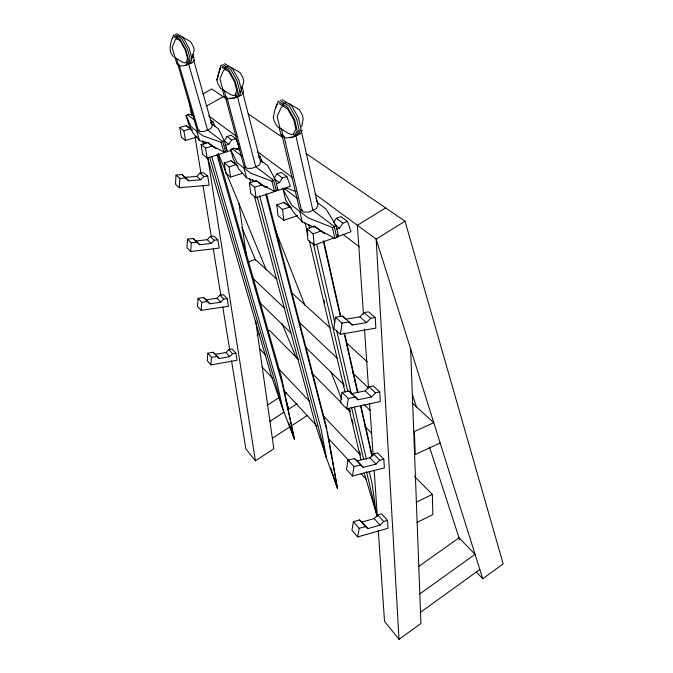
<?xml version="1.0" encoding="UTF-8"?>
<svg xmlns="http://www.w3.org/2000/svg" width="673" height="673" viewBox="0 0 673 673"><rect width="100%" height="100%" fill="white"/><g stroke="black" fill="none" stroke-linecap="round" stroke-linejoin="round"><path stroke-width="1.01" d="M176.023 175.039L175.51 184.259L179.355 187.759L209.152 185.151L207.721 176.175L203.717 172.793L199.915 173.096L196.76 176.393L184.865 177.378L182.047 174.551L176.023 175.039L179.884 178.48L185.941 177.975L188.768 180.818L200.722 179.809L203.902 176.486L207.721 176.175M179.355 187.759L179.884 178.48M187.473 239.125L186.926 247.706L190.695 251.509L219.171 248.093L217.85 239.807L213.93 236.122L210.296 236.534L207.259 239.697L195.893 241.01L193.227 238.469L187.473 239.125L191.258 242.877L190.695 251.509M198.047 298.332L197.475 306.341L201.168 310.379L228.425 306.291L227.205 298.619L223.377 294.69L219.894 295.186L216.975 298.232L206.089 299.813L203.549 297.542L198.047 298.332L201.757 302.337L201.168 310.379M207.839 353.182L207.259 360.678L210.876 364.917L237.014 360.265L235.878 353.14L232.135 349.001L228.795 349.581L225.977 352.509L215.545 354.318L213.122 352.273L207.839 353.182L211.482 357.397L210.876 364.917M241.296 89.871L241.489 88.028M191.494 60.242L192.562 54.479M375.223 317.521L370.68 318.287L366.549 322.586L352.299 325.017L342.692 316.091L335.482 317.277L333.875 328.416L340.361 334.313L375.862 328.13L375.223 317.521L368.493 311.843L363.975 312.592L359.887 316.848L345.712 319.212M340.361 334.313L342.019 323.107L335.482 317.277M342.069 392.351L340.504 402.496L346.713 408.755L380.321 401.529L379.74 391.964L373.313 385.923L369.031 386.807L365.145 390.853L351.735 393.629L348.883 390.946L342.069 392.351L348.328 398.551L346.713 408.755M172.877 37.974L173.365 35.004L179.884 39.127L185.672 49.491L188.415 59.073L187.262 64.759L186.556 62.311L187.447 57.844L185.125 49.735L180.086 40.717L174.181 36.965M348.008 460.147L346.494 469.443L352.45 475.971L384.359 467.92L383.829 459.255L377.671 452.937L373.608 453.922L369.906 457.775L357.17 460.887L354.478 458.574L348.008 460.147L354.015 466.625L352.45 475.971M353.409 521.676L351.929 530.231L357.657 536.945L388.027 528.263L387.547 520.364L381.641 513.852L377.763 514.929L374.23 518.597L362.108 521.979L359.559 519.968L353.409 521.676L359.18 528.355L357.657 536.945M301.672 126.549L303.22 118.902L302.396 115.133L299.216 109.548L289.112 103.667M242.103 87.953L243.811 81.181L242.919 77.673L240.068 72.608L230.772 67.199M241.119 90.569L240.606 92.521M172.524 37.646C170.134 43.93 168.284 51.047 173.331 56.608M192.175 57.836L194.219 49.693L193.302 46.412L190.711 41.785L182.114 36.779M216.899 79.969L220.138 68.032L216.899 79.969L217.842 83.444L220.651 88.457L224.319 90.746L226.12 97.442L226.826 97.139L245.569 167.114M219.415 71.237L221.064 65.155L228.812 70.059L235.197 81.408L237.855 91.646L235.987 97.442L235.306 94.834L236.753 90.275L234.498 81.61L228.946 71.733L221.922 67.275M237.754 96.668L239.638 90.863L236.997 80.634L230.612 69.285L222.847 64.398M239.512 95.903L241.43 90.089L238.797 79.851L232.412 68.52L224.622 63.641M275.619 107.461L278.193 101.27L287.573 107.2L294.681 119.744L297.163 130.722L294.303 136.56L293.664 133.767L295.893 129.174L293.781 119.887L287.59 108.967L279.102 103.575M277.175 104.433L274.937 109.8L273.255 117.304L274.147 121.022L277.268 126.558L281.474 129.191L283.173 136.358L283.93 136.013L301.546 210.54M298.114 134.819L301.024 128.964L298.568 117.994L291.459 105.459L282.037 99.57M302.143 130.293L300.301 133.818L292.107 137.561L285.436 137.906L280.919 134.819L279.211 127.677L288.49 133.473L291.754 134.634L293.664 133.767M193.942 115.722L189.105 114.099L186.068 115.419L191.082 126.726L202.657 135.744L221.139 142.272L224.345 140.842L226.978 136.51L231.108 135.223L235.777 138.68L239.411 147.883L235.5 149.12M224.875 145.553L228.862 144.308L231.621 139.976L235.777 138.68M274.458 177.756L276.956 173.895L281.356 172.439L286.858 176.511L290.425 186.228L256.043 197.803L250.777 193.521L249.363 183.006L256.32 180.709L265.583 187.271L267.551 186.614M276.435 183.645L279.396 182.661L282.433 177.983L286.858 176.511M333.522 222.477L336.307 218.288L341.009 216.613L347.588 221.493L350.995 231.748L336.483 237.014M336.525 229.325L339.478 228.256L342.86 223.192L347.588 221.493M193.227 238.469L199.721 244.753L211.137 243.416L214.199 240.227L217.85 239.807M203.549 297.542L209.841 303.809L220.769 302.194L223.705 299.132L227.205 298.619M213.122 352.273L219.213 358.516L229.695 356.673L232.53 353.72L235.878 353.14M348.883 390.946L358.036 399.804L371.521 396.952L375.441 392.864L379.74 391.964M354.478 458.574L363.21 467.331L376.014 464.143L379.749 460.265L383.829 459.255M359.559 519.968L365.355 526.614L367.912 528.608L380.094 525.167L383.652 521.466L387.547 520.364M378.276 530.181L384.527 621.33L399.013 639.35L420.936 623.476L410.631 348.934M476.282 571.974L482.734 578.73L503.185 563.915L405.028 221.207L306.097 153.503M420.516 612.279L479.832 569.493M419.826 593.906L475.071 554.316L459.036 537.845L418.244 566.784M231.529 360.821L245.889 448.958L255.429 460.82L273.835 448.74L255.69 321.063M272.355 438.325L307.401 415.426M269.94 421.306L283.939 412.229M288.313 409.386L297.071 403.707M267.938 404.784L279.379 397.406M284.662 394.008L286.42 392.872M405.028 221.207L376.173 239.117L399.013 639.35M385.621 207.923L357.363 225.278L363.47 314.341M206.367 106.157L223.108 96.71M202.792 94.027L211.802 88.971L226.565 99.082M319.549 230.191L334.851 238.326L338.502 236.517L336.197 225.733L326.052 209.084L317.631 202.8M296.137 191.696L286.656 188.129L283.182 189.769L291.712 205.139L307.99 217.825L332.512 227.541L336.197 225.733M417.033 522.383L432.848 514.609L432.344 494.377L414.56 476.476M416.267 502.142L432.344 494.377M302.438 210.111L299.746 211.406L302.253 221.939L314.148 227.314M259.871 183.746L274.491 191.334L277.89 189.736L275.358 179.556L267.602 165.491L260.552 160.233M239.815 150.18L233.876 148.077L230.629 149.541L237.157 162.63L250.785 173.255L271.926 181.155L275.358 179.556M440.134 442.969L415.216 454.511L414.366 431.502L433.774 422.703L412.137 402.908M245.754 167.03L243.895 167.88L246.57 177.823L255.303 181.374M292.915 136.695L298.619 134.095M210.943 145.343L223.831 151.888L227.011 150.458L224.345 140.842L218.372 128.77L210.708 123.058M286.715 102.489L282.845 104.214L283.325 106.25L281.39 107.116L277.15 116.379L280.01 128.408M199.41 130.04L196.81 131.185L199.57 140.59L206.342 143.004M234.734 97.585L237.384 96.424L255.706 166.685M235.306 94.834L233.531 95.608L230.553 94.54L222.452 89.492L224.252 96.172L228.004 98.729L233.952 98.334L241.548 95.019L243.491 91.974L242.019 86.228M228.492 66.063L224.908 67.594L225.413 69.487L223.621 70.253L219.911 78.766L222.931 89.989M186.556 62.311L184.907 63.01L182.173 62.025L174.997 57.567M185.311 65.247L191.881 62.488M179.935 35.686L176.604 37.057L177.117 38.832L175.451 39.514L172.153 47.396L176.839 63.834L180.002 65.988L185.361 65.559L192.444 62.589L194.43 59.931L192.907 54.538M256.977 335.036L259.828 333.926M267.433 330.965L269.335 330.224L298.232 359.323M314.232 226.136L324.697 233.581L314.232 226.136L306.787 228.778L307.914 239.967L314.232 245.09L334.548 237.72M247.647 262.142L255.227 259.416L276.864 279.211M306.787 228.778L313.13 233.842L320.634 231.15M290.879 207.082L283.964 202.396L276.78 204.861L278.058 215.696L283.813 220.374L297.634 215.553M276.78 204.861L282.559 209.471L289.802 206.973L291.401 207.932M249.363 183.006L254.655 187.22L261.654 184.898L265.583 187.271M236.433 164.439L230.957 160.813L224.227 162.967L225.733 173.18L230.578 177.117L242.33 173.289M224.227 162.967L229.089 166.845L235.861 164.666L238.166 166.071M258.541 157.364L260.258 156.817L262.428 162.487M207.612 142.508L215.907 148.363L207.612 142.508L201.092 144.527L202.682 154.445L207.149 158.071L231.588 150.357M201.092 144.527L205.576 148.094L212.13 146.049M191.83 129.51L186.051 125.599L179.733 127.5L181.382 137.141L185.512 140.489L197.248 136.897M179.733 127.5L183.872 130.798L190.232 128.871L192.453 130.242M210.742 122.663L213.156 121.931L214.981 126.415M359.18 528.355L365.355 526.614M354.015 466.625L360.518 465.018M348.328 398.551L355.184 397.112M211.482 357.397L216.782 356.471M342.019 323.107L349.27 321.887M201.757 302.337L207.292 301.529M191.258 242.877L197.046 242.213M229.443 98.266L233.851 97.972M289.979 137.233L291.956 137.132M175.241 57.895L176.57 58.627L178.412 64.902M176.679 33.65L183.233 37.747L189.02 48.103L191.738 57.676L190.552 63.38L190.08 61.748M175.022 34.331L181.559 38.437L187.346 48.793L190.072 58.374L188.6 63.868L207.553 129.982M280.119 100.42L289.516 106.326L296.625 118.869L299.098 129.839L296.213 135.685L295.767 135.391L312.861 210.245L334.355 226.633L336.677 237.426M248.177 113.863L282.753 137.528M208.647 115.857L236.526 136.375M257.65 151.913L292.301 177.411M315.115 194.194L376.173 239.117L482.734 578.73M210.279 119.802L213.156 121.931M258.575 155.564L260.258 156.817M226.978 136.51L231.621 139.976M276.956 173.895L282.433 177.983M336.307 218.288L342.86 223.192M224.252 140.808L228.862 144.308M273.953 178.53L279.396 182.661M334.59 224.555L339.478 228.256M187.59 114.763L194.884 120.324M207.091 129.628L222.746 141.557L225.421 151.173M232.252 148.809L242.246 156.43M255.538 166.559L273.642 180.356L276.199 190.535M284.915 188.953L297.23 198.333M282.837 188.423L284.502 189.693M342.75 234.187L359.399 246.898M186.051 125.599L190.232 128.871M230.957 160.813L235.861 164.666M256.32 180.709L261.654 184.898M283.964 202.396L289.802 206.973M199.915 173.096L203.902 176.486M363.975 312.592L370.68 318.287M196.76 176.393L200.722 179.809M359.887 316.848L366.549 322.586M182.047 174.551L185.941 177.975M184.865 177.378L188.768 180.818M348.639 321.787L352.299 325.017M291.552 292.637L330.199 327.978M346.435 342.826L367.298 361.914M210.296 236.534L214.199 240.227M369.031 386.807L375.441 392.864M252.846 278.227L284.839 308.596M299.317 322.333L337.409 358.482M352.652 372.943L368.653 388.128M207.259 239.697L211.137 243.416M365.145 390.853L371.521 396.952M259.324 302.093L290.803 332.874M305.794 347.529L343.264 384.165M364.253 404.683L370.251 410.547M195.893 241.01L199.721 244.753M351.735 393.629L358.036 399.804M311.565 372.758L341.211 402.605M346.393 407.83L350.095 411.556M364.917 426.48L371.589 433.193M342.692 316.091L345.106 318.59M219.894 295.186L223.705 299.132M373.608 453.922L379.749 460.265M216.975 298.232L220.769 302.194M369.906 457.775L376.014 464.143M259.458 348.631L265.229 354.705M278.21 368.367L309.21 401.015M323.629 416.2L360.4 454.923M206.089 299.813L209.841 303.809M357.17 460.887L363.21 467.331M262.041 366.945L272.733 378.47M283.426 389.995L316.924 426.118M328.331 438.417L349.001 460.711M361.115 473.775L366.104 479.151M302.253 221.939L293.403 212.13L285.705 200.066L283.182 189.769M228.795 349.581L232.53 353.72M377.763 514.929L383.652 521.466M225.977 352.509L229.695 356.673M374.23 518.597L380.094 525.167M246.57 177.823L238.957 169.226L233.304 159.265L230.629 149.541M215.545 354.318L219.213 358.516M362.108 521.979L367.912 528.608M199.57 140.59L192.932 132.96L188.81 124.623L186.068 115.419M337.518 234.675L338.502 236.517M276.99 187.885L277.89 189.736M225.8 147.749L227.011 150.458M241.859 227.432L255.614 260.342M281.903 323.259L296.465 358.112M218.203 153.301L266.272 269.865M274.769 228.484L304.995 305.592M331.015 371.959L341.724 399.291M315.856 197.988L317.765 203.431M288.717 422.669L294.48 439.452L281.743 378.478L218.086 154.622M287.127 404.599L288.12 407.51L285.806 399.426M377.284 516.494L364.127 473.01M330.611 467.365L337.417 488.228L328.256 436.121M412.33 394.252L416.553 407.249M429.567 447.242L459.651 539.738M330.83 452.5L331.781 455.428L330.199 449.345M177.613 63.641L196.928 129.376L199.822 131.622L204.424 131.37L210.683 128.602L212.315 126.103L193.656 60.124M202.649 140.741L203.818 144.771M207.646 157.852L271.169 375.282L283.19 410.168L294.48 439.452L282.071 383.105L216.942 154.74M179.068 64.633L198.375 130.495M205.105 141.54L205.694 143.551M209.783 157.633L283.19 410.168L276.653 381.179L211.659 156.38M221.139 142.272L223.831 151.888M225.371 96.971L243.87 165.794L247.285 168.443L252.358 168.233L259.055 165.146L260.636 162.302L242.642 92.184M249.599 178.303L250.684 182.349M254.47 196.516L314.754 422.181L326.582 458.355L337.417 488.228L326.985 431.157L265.684 194.346M252.627 179.582L253.166 181.609M257.195 196.81L326.582 458.355L321.029 428.928L259.627 195.818M266.466 193.841L326.96 429.004M271.926 181.155L274.491 191.334M281.844 134.592L299.51 208.967L303.59 212.13L309.26 211.987L316.445 208.512L317.934 205.215L301.21 130.52M323.923 299.998L324.647 303.069M343.44 382.903L344.164 385.974M349.464 408.494L350.187 411.565M352.114 419.75L353.081 423.847M359.584 451.482L360.307 454.553M305.062 222.62L307.956 234.885M309.403 241.01L345.081 392.275M348.942 408.62L360.989 459.726M308.789 224.462L309.748 228.542M313.088 242.844L347.672 390.971M351.491 407.316L363.656 459.415M366.524 471.672L376.3 513.558L372.102 483.879L369.258 471.596M316.739 244.358L334.717 322.148M336.609 330.334L351.281 393.798M354.36 407.106L366.423 459.306M323.267 241.001L340.361 316.689M344.063 333.051L357.456 392.376M360.459 405.676L371.774 455.798M323.747 240.9L340.841 316.697M344.534 333.085L357.927 392.494M360.93 405.811L372.245 456M332.512 227.541L334.851 238.326M327.515 432.058L327.886 434.085M183.872 130.798L185.512 140.489M189.273 101.606L191.469 115.083M195.019 136.855L200.933 173.146M202.96 185.588L211.246 236.4M213.274 248.842L220.879 295.497M222.738 306.905L229.67 349.413M207.848 158.323L255.429 460.82M205.576 148.094L207.149 158.071M229.089 166.845L230.578 177.117M239.008 203.759L246.385 255.664M254.655 187.22L256.043 197.803M282.559 209.471L283.813 220.374M313.13 233.842L314.232 245.09M364.48 329.013L368.501 387.682M369.578 403.396L373.17 455.789M374.18 470.452L377.267 515.51"/></g></svg>
